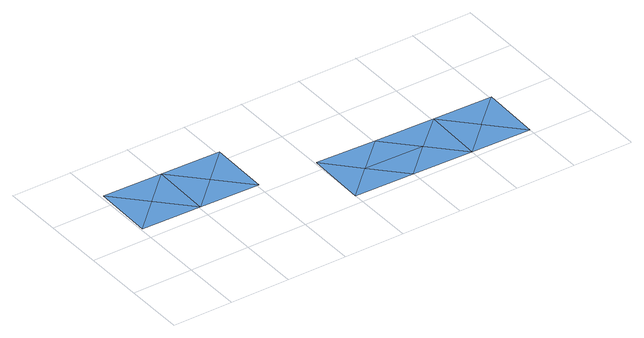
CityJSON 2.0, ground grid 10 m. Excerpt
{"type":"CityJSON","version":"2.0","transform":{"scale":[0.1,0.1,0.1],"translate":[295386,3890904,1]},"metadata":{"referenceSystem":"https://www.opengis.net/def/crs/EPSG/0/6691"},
"CityObjects":{
"waterbody1":{"type":"WaterBody","attributes":{"name":"静岡県第4次地震被害想定（元禄型関東地震）","種類":"3","津波浸水想定.浸水ランクフィールド":"Tsunami_rank.xml","津波浸水想定.浸水ランク":"2","class":"1140"},"geometry":[{"type":"MultiSurface","lod":"1","boundaries":[[[0,1,2]],[[1,3,2]],[[0,2,4]],[[3,5,6]],[[4,2,3]],[[1,5,3]],[[6,5,7]],[[1,7,5]]]}]},
"waterbody2":{"type":"WaterBody","attributes":{"name":"静岡県第4次地震被害想定（元禄型関東地震）","種類":"3","津波浸水想定.浸水ランクフィールド":"Tsunami_rank.xml","津波浸水想定.浸水ランク":"1","class":"1140"},"geometry":[{"type":"MultiSurface","lod":"1","boundaries":[[[8,9,10]],[[11,12,13]],[[9,13,14]],[[8,13,9]],[[11,8,15]],[[10,15,8]],[[12,14,13]],[[13,8,11]]]}]},
"waterbody3":{"type":"WaterBody","attributes":{"name":"静岡県第4次地震被害想定（元禄型関東地震）","種類":"3","津波浸水想定.浸水ランクフィールド":"Tsunami_rank.xml","津波浸水想定.浸水ランク":"2","class":"1140"},"geometry":[{"type":"MultiSurface","lod":"1","boundaries":[[[16,17,18]],[[16,15,10]],[[15,16,18]],[[10,17,16]]]}]}
},
"vertices":[
[205,220,3],[105,223,3],[154,171,3],[103,123,3],[203,120,3],[54,174,3],[3,125,3],[5,225,3],
[451,64,3],[400,15,3],[500,12,3],[403,115,3],[303,118,3],[351,66,3],[300,18,3],[503,112,3],
[551,61,3],[600,10,3],[603,110,3]
]}
